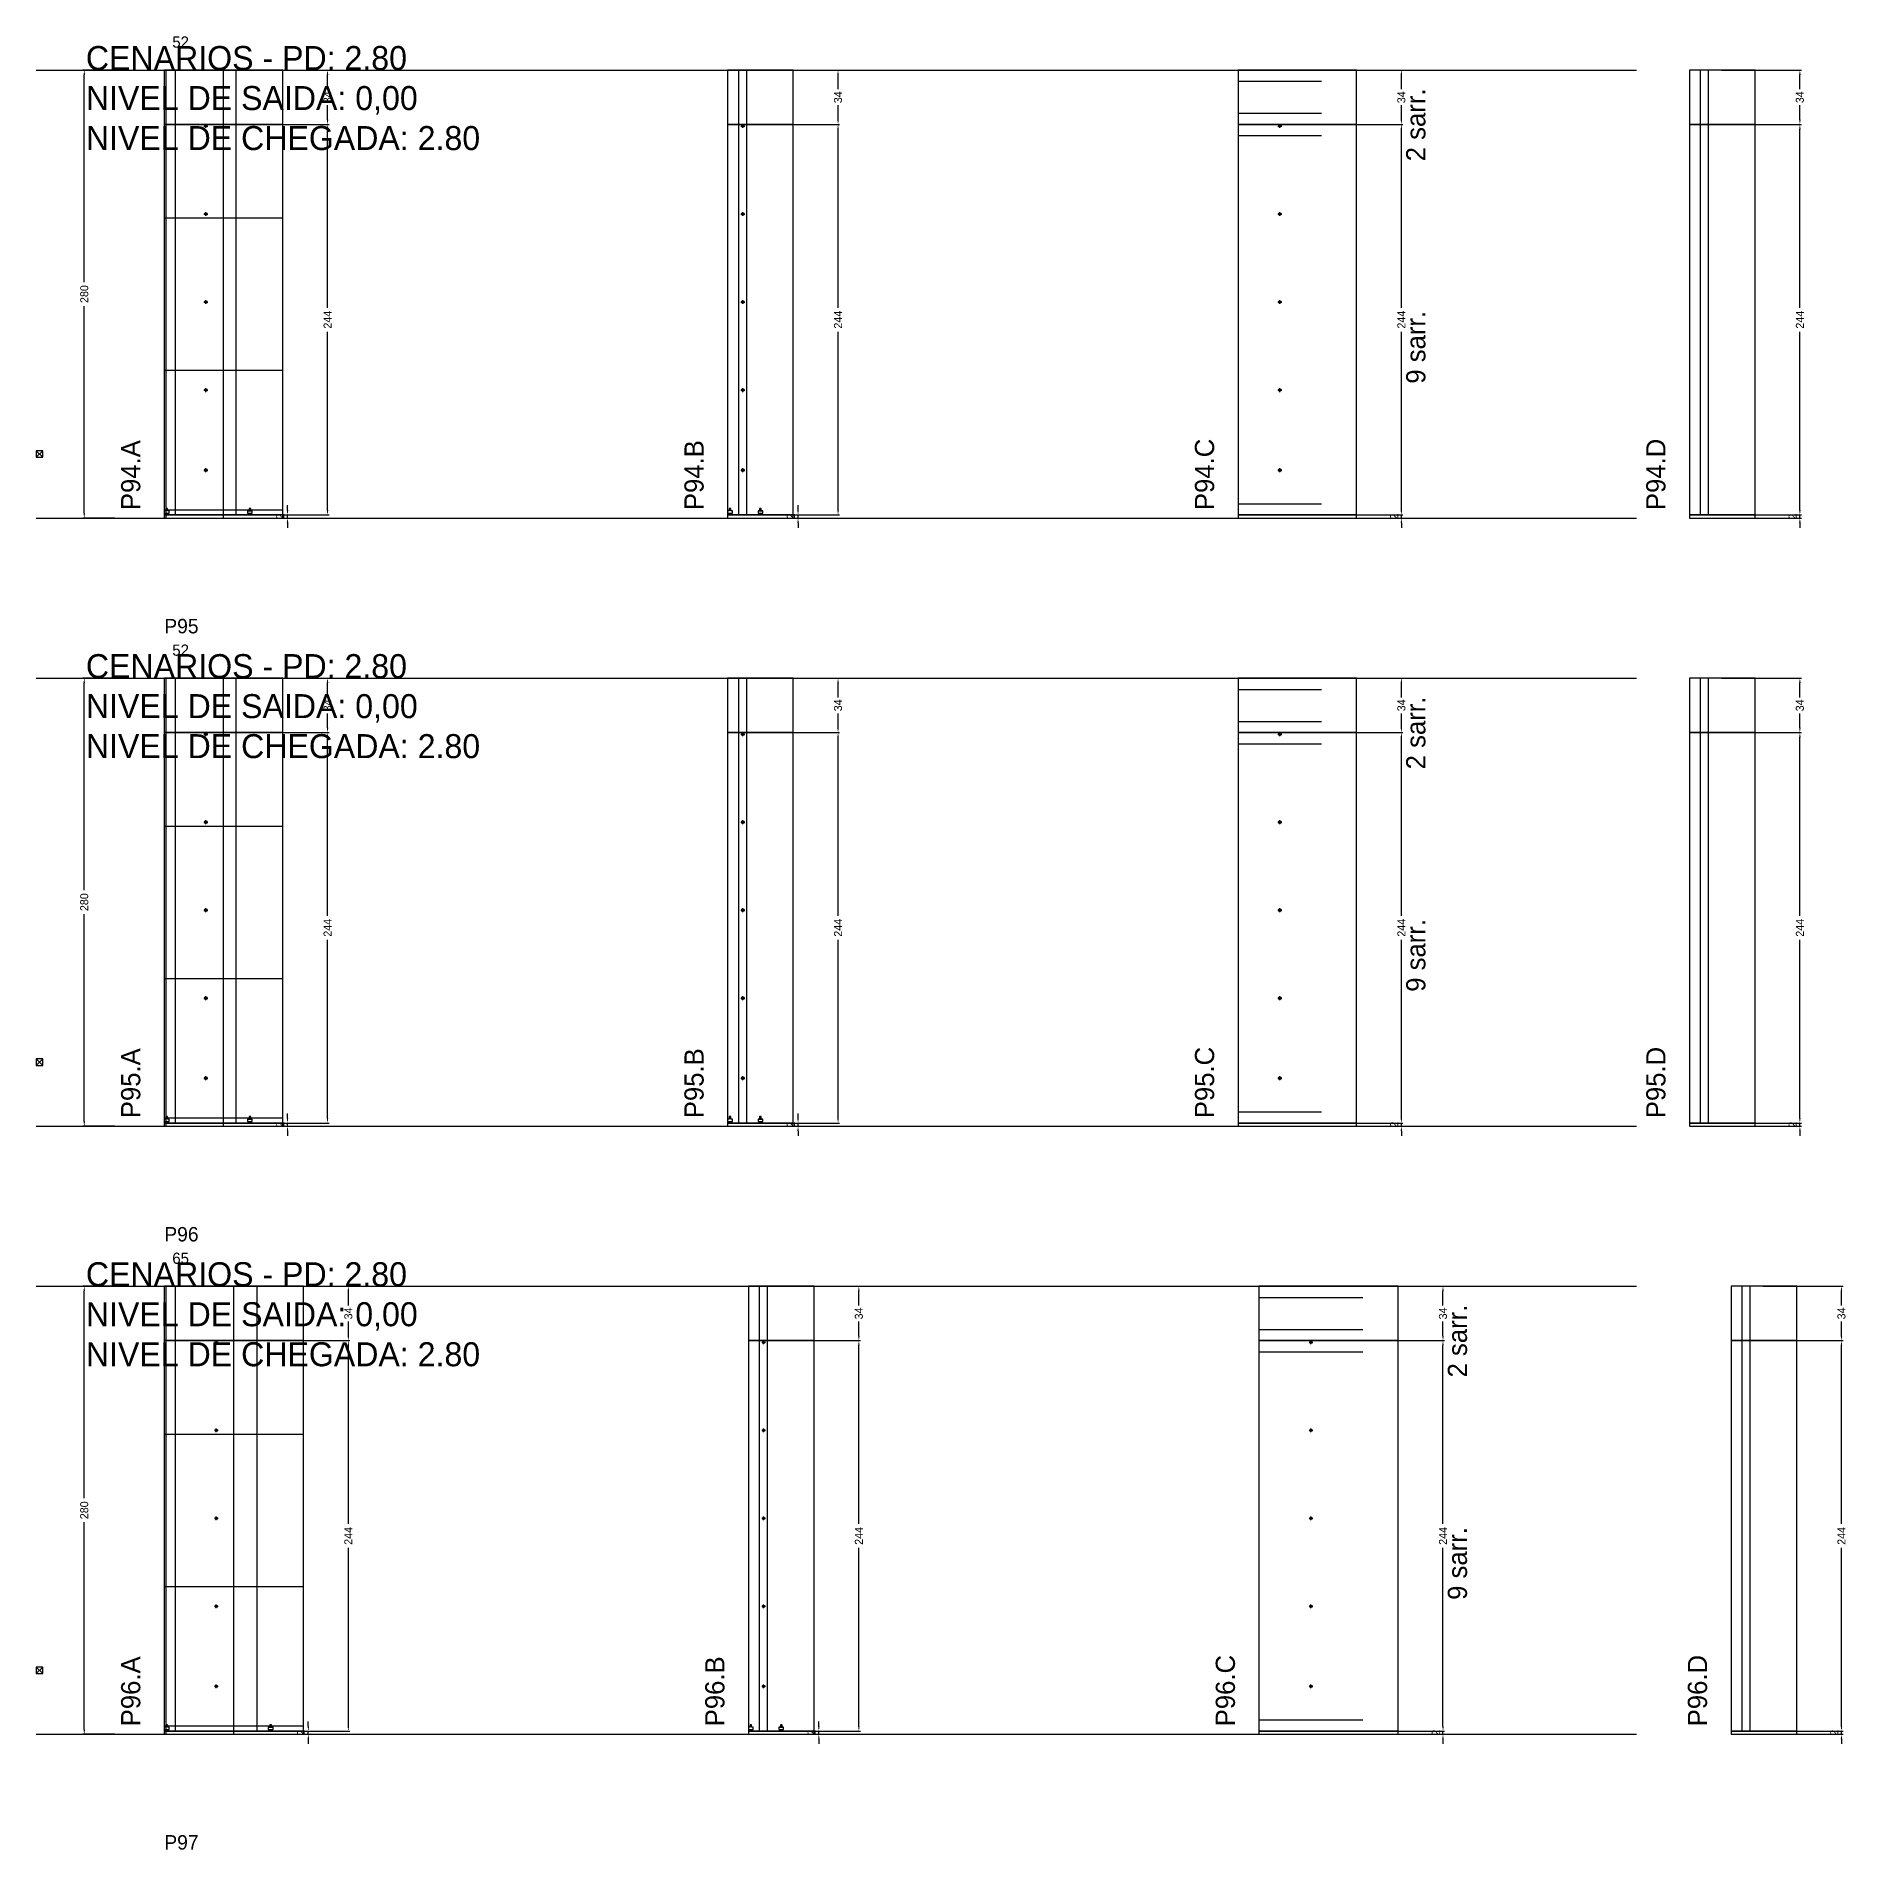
# Model space of a CAD drawing. Header units: centimetres. Extents: x -10500 to 4105, y -36866 to 295.
# Drawn here: x -7000 to -5869, y -35412 to -34279 of the extents above; entities that cross this region are included whole.
import ezdxf

# ---------------------------------------------------------------- set-up
doc = ezdxf.new("R2010")
doc.units = ezdxf.units.CM
doc.linetypes.add('DASHED', pattern=[2, -2])
for name, color, linetype in [('CHAPA', 140, 'Continuous'), ('COTA', 241, 'Continuous'), ('COTAS FURACAO', 16, 'Continuous'), ('Madeira', 30, 'Continuous'), ('NOMENCLATURA', 7, 'Continuous'), ('Nível', 160, 'Continuous'), ('Painéis', 200, 'Continuous'), ('Perfil Metálico', 150, 'Continuous'), ('SARR_2.2x7', 40, 'Continuous'), ('SARRAFO DE PRESSAO', 200, 'Continuous'), ('texto', 7, 'Continuous'), ('TEXTO_GERAL', 7, 'Continuous')]:
    doc.layers.add(name, color=color, linetype=linetype)
doc.dimstyles.new('PAINEL-NOVA', dxfattribs={"dimtxt": 5, "dimasz": 3, "dimexe": 1, "dimexo": 1, "dimgap": 1, "dimtad": 1, "dimcen": 2.5, "dimazin": 3, "dimtfac": 1, "dimtmove": 0, "dimatfit": 3})

# ---------------------------------------------------------------- blocks, each defined once
blk = doc.blocks.new('_CLOSEDFILLED')
at = {"color": 0, "linetype": 'BYBLOCK'}
blk.add_solid([(-1, 0.16), (0, 0), (-1, -0.16)], dxfattribs=at)
blk = doc.blocks.new('*D2341')
for p, q in [((-6951, -34300), (-6971, -34300)), ((-6970, -34432.5), (-6970, -34303)), ((-6970, -34577), (-6970, -34447.5)), ((-6951, -34580), (-6971, -34580))]:
    blk.add_line(p, q)
at = {"layer": 'Defpoints'}
for p in [(-6950, -34300), (-6970, -34580), (-6950, -34580)]:
    blk.add_point(p, dxfattribs=at)
at = {"layer": 'COTA', "xscale": 3, "yscale": 3}
for p, rotation in [((-6970, -34300), 90), ((-6970, -34580), 270)]:
    blk.add_blockref('_CLOSEDFILLED', p, dxfattribs=dict(at, rotation=rotation))
at = {"layer": 'COTA', "insert": (-6970, -34440), "char_height": 5, "attachment_point": 5, "rotation": 90}
blk.add_mtext('280', dxfattribs=at)
blk = doc.blocks.new('MULDURA')
at = {"layer": 'Paineis'}
for p, q in [((0, 0), (4, 4)), ((4, 0), (0, 4))]:
    blk.add_line(p, q, dxfattribs=at)
blk.add_lwpolyline([(0, 0), (4, 0), (4, 4), (0, 4)], close=True, dxfattribs=at)
blk = doc.blocks.new('*D2343')
for p, q in [((-6867, -34334), (-6817, -34334)), ((-6818, -34448.5), (-6818, -34337)), ((-6818, -34575), (-6818, -34463.5)), ((-6867, -34578), (-6817, -34578))]:
    blk.add_line(p, q)
at = {"layer": 'Defpoints'}
for p in [(-6868, -34334), (-6868, -34578), (-6818, -34578)]:
    blk.add_point(p, dxfattribs=at)
at = {"layer": 'COTA', "xscale": 3, "yscale": 3}
for p, rotation in [((-6818, -34334), 90), ((-6818, -34578), 270)]:
    blk.add_blockref('_CLOSEDFILLED', p, dxfattribs=dict(at, rotation=rotation))
at = {"layer": 'COTA', "insert": (-6818, -34456), "char_height": 5, "attachment_point": 5, "rotation": 90}
blk.add_mtext('244', dxfattribs=at)
blk = doc.blocks.new('*D2344')
for p, q in [((-6867, -34300), (-6817, -34300)), ((-6818, -34312), (-6818, -34303)), ((-6818, -34331), (-6818, -34322)), ((-6867, -34334), (-6817, -34334))]:
    blk.add_line(p, q)
at = {"layer": 'Defpoints'}
for p in [(-6868, -34300), (-6868, -34334), (-6818, -34334)]:
    blk.add_point(p, dxfattribs=at)
at = {"layer": 'COTA', "xscale": 3, "yscale": 3}
for p, rotation in [((-6818, -34300), 90), ((-6818, -34334), 270)]:
    blk.add_blockref('_CLOSEDFILLED', p, dxfattribs=dict(at, rotation=rotation))
at = {"layer": 'COTA', "insert": (-6818, -34317), "char_height": 5, "attachment_point": 5, "rotation": 90}
blk.add_mtext('34', dxfattribs=at)
blk = doc.blocks.new('SLIPTEE')
at = {"layer": 'Paineis'}
blk.add_lwpolyline([(0, 0), (3, 0), (3, 1.5), (2, 1.5), (2, 3), (1, 3), (1, 1.5), (0, 1.5)], close=True, dxfattribs=at)
blk = doc.blocks.new('SLIPTDD')
at = {"layer": 'Paineis'}
blk.add_line((0, 1.5), (3, 1.5), dxfattribs=at)
blk.add_lwpolyline([(0, 0), (3, 0), (3, 1.5), (2, 1.5), (2, 3), (1, 3), (1, 1.5), (0, 1.5)], close=True, dxfattribs=at)
blk = doc.blocks.new('furacao')
at = {"layer": 'COTAS FURACAO'}
for p, q in [((-1.2, 0), (1.2, 0)), ((0, -1.2), (0, 1.2))]:
    blk.add_line(p, q, dxfattribs=at)
blk.add_circle((0, 0), 0.8, dxfattribs=at)
blk = doc.blocks.new('*D2346')
for p, q in [((-6548, -34334), (-6498, -34334)), ((-6499, -34448.5), (-6499, -34337)), ((-6499, -34575), (-6499, -34463.5)), ((-6548, -34578), (-6498, -34578))]:
    blk.add_line(p, q)
at = {"layer": 'Defpoints'}
for p in [(-6549, -34334), (-6549, -34578), (-6499, -34578)]:
    blk.add_point(p, dxfattribs=at)
at = {"layer": 'COTA', "xscale": 3, "yscale": 3}
for p, rotation in [((-6499, -34334), 90), ((-6499, -34578), 270)]:
    blk.add_blockref('_CLOSEDFILLED', p, dxfattribs=dict(at, rotation=rotation))
at = {"layer": 'COTA', "insert": (-6499, -34456), "char_height": 5, "attachment_point": 5, "rotation": 90}
blk.add_mtext('244', dxfattribs=at)
blk = doc.blocks.new('*D2347')
for p, q in [((-6548, -34300), (-6498, -34300)), ((-6499, -34312), (-6499, -34303)), ((-6499, -34331), (-6499, -34322)), ((-6548, -34334), (-6498, -34334))]:
    blk.add_line(p, q)
at = {"layer": 'Defpoints'}
for p in [(-6549, -34300), (-6549, -34334), (-6499, -34334)]:
    blk.add_point(p, dxfattribs=at)
at = {"layer": 'COTA', "xscale": 3, "yscale": 3}
for p, rotation in [((-6499, -34300), 90), ((-6499, -34334), 270)]:
    blk.add_blockref('_CLOSEDFILLED', p, dxfattribs=dict(at, rotation=rotation))
at = {"layer": 'COTA', "insert": (-6499, -34317), "char_height": 5, "attachment_point": 5, "rotation": 90}
blk.add_mtext('34', dxfattribs=at)
blk = doc.blocks.new('*D2349')
for p, q in [((-6196, -34334), (-6146, -34334)), ((-6147, -34448.5), (-6147, -34337)), ((-6147, -34575), (-6147, -34463.5)), ((-6196, -34578), (-6146, -34578))]:
    blk.add_line(p, q)
at = {"layer": 'Defpoints'}
for p in [(-6197, -34334), (-6197, -34578), (-6147, -34578)]:
    blk.add_point(p, dxfattribs=at)
at = {"layer": 'COTA', "xscale": 3, "yscale": 3}
for p, rotation in [((-6147, -34334), 90), ((-6147, -34578), 270)]:
    blk.add_blockref('_CLOSEDFILLED', p, dxfattribs=dict(at, rotation=rotation))
at = {"layer": 'COTA', "insert": (-6147, -34456), "char_height": 5, "attachment_point": 5, "rotation": 90}
blk.add_mtext('244', dxfattribs=at)
blk = doc.blocks.new('*D2350')
for p, q in [((-6196, -34300), (-6146, -34300)), ((-6147, -34312), (-6147, -34303)), ((-6147, -34331), (-6147, -34322)), ((-6196, -34334), (-6146, -34334))]:
    blk.add_line(p, q)
at = {"layer": 'Defpoints'}
for p in [(-6197, -34300), (-6197, -34334), (-6147, -34334)]:
    blk.add_point(p, dxfattribs=at)
at = {"layer": 'COTA', "xscale": 3, "yscale": 3}
for p, rotation in [((-6147, -34300), 90), ((-6147, -34334), 270)]:
    blk.add_blockref('_CLOSEDFILLED', p, dxfattribs=dict(at, rotation=rotation))
at = {"layer": 'COTA', "insert": (-6147, -34317), "char_height": 5, "attachment_point": 5, "rotation": 90}
blk.add_mtext('34', dxfattribs=at)
blk = doc.blocks.new('*D2352')
for p, q in [((-5947, -34334), (-5897, -34334)), ((-5898, -34448.5), (-5898, -34337)), ((-5898, -34575), (-5898, -34463.5)), ((-5947, -34578), (-5897, -34578))]:
    blk.add_line(p, q)
at = {"layer": 'Defpoints'}
for p in [(-5948, -34334), (-5948, -34578), (-5898, -34578)]:
    blk.add_point(p, dxfattribs=at)
at = {"layer": 'COTA', "xscale": 3, "yscale": 3}
for p, rotation in [((-5898, -34334), 90), ((-5898, -34578), 270)]:
    blk.add_blockref('_CLOSEDFILLED', p, dxfattribs=dict(at, rotation=rotation))
at = {"layer": 'COTA', "insert": (-5898, -34456), "char_height": 5, "attachment_point": 5, "rotation": 90}
blk.add_mtext('244', dxfattribs=at)
blk = doc.blocks.new('*D2353')
for p, q in [((-5947, -34300), (-5897, -34300)), ((-5898, -34312), (-5898, -34303)), ((-5898, -34331), (-5898, -34322)), ((-5947, -34334), (-5897, -34334))]:
    blk.add_line(p, q)
at = {"layer": 'Defpoints'}
for p in [(-5948, -34300), (-5948, -34334), (-5898, -34334)]:
    blk.add_point(p, dxfattribs=at)
at = {"layer": 'COTA', "xscale": 3, "yscale": 3}
for p, rotation in [((-5898, -34300), 90), ((-5898, -34334), 270)]:
    blk.add_blockref('_CLOSEDFILLED', p, dxfattribs=dict(at, rotation=rotation))
at = {"layer": 'COTA', "insert": (-5898, -34317), "char_height": 5, "attachment_point": 5, "rotation": 90}
blk.add_mtext('34', dxfattribs=at)
blk = doc.blocks.new('*D2367')
for p, q in [((-6951, -34680), (-6971, -34680)), ((-6970, -34812.5), (-6970, -34683)), ((-6970, -34957), (-6970, -34827.5)), ((-6951, -34960), (-6971, -34960))]:
    blk.add_line(p, q)
at = {"layer": 'Defpoints'}
for p in [(-6950, -34680), (-6970, -34960), (-6950, -34960)]:
    blk.add_point(p, dxfattribs=at)
at = {"layer": 'COTA', "xscale": 3, "yscale": 3}
for p, rotation in [((-6970, -34680), 90), ((-6970, -34960), 270)]:
    blk.add_blockref('_CLOSEDFILLED', p, dxfattribs=dict(at, rotation=rotation))
at = {"layer": 'COTA', "insert": (-6970, -34820), "char_height": 5, "attachment_point": 5, "rotation": 90}
blk.add_mtext('280', dxfattribs=at)
blk = doc.blocks.new('*D2369')
for p, q in [((-6867, -34714), (-6817, -34714)), ((-6818, -34828.5), (-6818, -34717)), ((-6818, -34955), (-6818, -34843.5)), ((-6867, -34958), (-6817, -34958))]:
    blk.add_line(p, q)
at = {"layer": 'Defpoints'}
for p in [(-6868, -34714), (-6868, -34958), (-6818, -34958)]:
    blk.add_point(p, dxfattribs=at)
at = {"layer": 'COTA', "xscale": 3, "yscale": 3}
for p, rotation in [((-6818, -34714), 90), ((-6818, -34958), 270)]:
    blk.add_blockref('_CLOSEDFILLED', p, dxfattribs=dict(at, rotation=rotation))
at = {"layer": 'COTA', "insert": (-6818, -34836), "char_height": 5, "attachment_point": 5, "rotation": 90}
blk.add_mtext('244', dxfattribs=at)
blk = doc.blocks.new('*D2370')
for p, q in [((-6867, -34680), (-6817, -34680)), ((-6818, -34692), (-6818, -34683)), ((-6818, -34711), (-6818, -34702)), ((-6867, -34714), (-6817, -34714))]:
    blk.add_line(p, q)
at = {"layer": 'Defpoints'}
for p in [(-6868, -34680), (-6868, -34714), (-6818, -34714)]:
    blk.add_point(p, dxfattribs=at)
at = {"layer": 'COTA', "xscale": 3, "yscale": 3}
for p, rotation in [((-6818, -34680), 90), ((-6818, -34714), 270)]:
    blk.add_blockref('_CLOSEDFILLED', p, dxfattribs=dict(at, rotation=rotation))
at = {"layer": 'COTA', "insert": (-6818, -34697), "char_height": 5, "attachment_point": 5, "rotation": 90}
blk.add_mtext('34', dxfattribs=at)
blk = doc.blocks.new('*D2372')
for p, q in [((-6548, -34714), (-6498, -34714)), ((-6499, -34828.5), (-6499, -34717)), ((-6499, -34955), (-6499, -34843.5)), ((-6548, -34958), (-6498, -34958))]:
    blk.add_line(p, q)
at = {"layer": 'Defpoints'}
for p in [(-6549, -34714), (-6549, -34958), (-6499, -34958)]:
    blk.add_point(p, dxfattribs=at)
at = {"layer": 'COTA', "xscale": 3, "yscale": 3}
for p, rotation in [((-6499, -34714), 90), ((-6499, -34958), 270)]:
    blk.add_blockref('_CLOSEDFILLED', p, dxfattribs=dict(at, rotation=rotation))
at = {"layer": 'COTA', "insert": (-6499, -34836), "char_height": 5, "attachment_point": 5, "rotation": 90}
blk.add_mtext('244', dxfattribs=at)
blk = doc.blocks.new('*D2373')
for p, q in [((-6548, -34680), (-6498, -34680)), ((-6499, -34692), (-6499, -34683)), ((-6499, -34711), (-6499, -34702)), ((-6548, -34714), (-6498, -34714))]:
    blk.add_line(p, q)
at = {"layer": 'Defpoints'}
for p in [(-6549, -34680), (-6549, -34714), (-6499, -34714)]:
    blk.add_point(p, dxfattribs=at)
at = {"layer": 'COTA', "xscale": 3, "yscale": 3}
for p, rotation in [((-6499, -34680), 90), ((-6499, -34714), 270)]:
    blk.add_blockref('_CLOSEDFILLED', p, dxfattribs=dict(at, rotation=rotation))
at = {"layer": 'COTA', "insert": (-6499, -34697), "char_height": 5, "attachment_point": 5, "rotation": 90}
blk.add_mtext('34', dxfattribs=at)
blk = doc.blocks.new('*D2375')
for p, q in [((-6196, -34714), (-6146, -34714)), ((-6147, -34828.5), (-6147, -34717)), ((-6147, -34955), (-6147, -34843.5)), ((-6196, -34958), (-6146, -34958))]:
    blk.add_line(p, q)
at = {"layer": 'Defpoints'}
for p in [(-6197, -34714), (-6197, -34958), (-6147, -34958)]:
    blk.add_point(p, dxfattribs=at)
at = {"layer": 'COTA', "xscale": 3, "yscale": 3}
for p, rotation in [((-6147, -34714), 90), ((-6147, -34958), 270)]:
    blk.add_blockref('_CLOSEDFILLED', p, dxfattribs=dict(at, rotation=rotation))
at = {"layer": 'COTA', "insert": (-6147, -34836), "char_height": 5, "attachment_point": 5, "rotation": 90}
blk.add_mtext('244', dxfattribs=at)
blk = doc.blocks.new('*D2376')
for p, q in [((-6196, -34680), (-6146, -34680)), ((-6147, -34692), (-6147, -34683)), ((-6147, -34711), (-6147, -34702)), ((-6196, -34714), (-6146, -34714))]:
    blk.add_line(p, q)
at = {"layer": 'Defpoints'}
for p in [(-6197, -34680), (-6197, -34714), (-6147, -34714)]:
    blk.add_point(p, dxfattribs=at)
at = {"layer": 'COTA', "xscale": 3, "yscale": 3}
for p, rotation in [((-6147, -34680), 90), ((-6147, -34714), 270)]:
    blk.add_blockref('_CLOSEDFILLED', p, dxfattribs=dict(at, rotation=rotation))
at = {"layer": 'COTA', "insert": (-6147, -34697), "char_height": 5, "attachment_point": 5, "rotation": 90}
blk.add_mtext('34', dxfattribs=at)
blk = doc.blocks.new('*D2378')
for p, q in [((-5947, -34714), (-5897, -34714)), ((-5898, -34828.5), (-5898, -34717)), ((-5898, -34955), (-5898, -34843.5)), ((-5947, -34958), (-5897, -34958))]:
    blk.add_line(p, q)
at = {"layer": 'Defpoints'}
for p in [(-5948, -34714), (-5948, -34958), (-5898, -34958)]:
    blk.add_point(p, dxfattribs=at)
at = {"layer": 'COTA', "xscale": 3, "yscale": 3}
for p, rotation in [((-5898, -34714), 90), ((-5898, -34958), 270)]:
    blk.add_blockref('_CLOSEDFILLED', p, dxfattribs=dict(at, rotation=rotation))
at = {"layer": 'COTA', "insert": (-5898, -34836), "char_height": 5, "attachment_point": 5, "rotation": 90}
blk.add_mtext('244', dxfattribs=at)
blk = doc.blocks.new('*D2379')
for p, q in [((-5947, -34680), (-5897, -34680)), ((-5898, -34692), (-5898, -34683)), ((-5898, -34711), (-5898, -34702)), ((-5947, -34714), (-5897, -34714))]:
    blk.add_line(p, q)
at = {"layer": 'Defpoints'}
for p in [(-5948, -34680), (-5948, -34714), (-5898, -34714)]:
    blk.add_point(p, dxfattribs=at)
at = {"layer": 'COTA', "xscale": 3, "yscale": 3}
for p, rotation in [((-5898, -34680), 90), ((-5898, -34714), 270)]:
    blk.add_blockref('_CLOSEDFILLED', p, dxfattribs=dict(at, rotation=rotation))
at = {"layer": 'COTA', "insert": (-5898, -34697), "char_height": 5, "attachment_point": 5, "rotation": 90}
blk.add_mtext('34', dxfattribs=at)
blk = doc.blocks.new('*D2393')
for p, q in [((-6951, -35060), (-6971, -35060)), ((-6970, -35192.5), (-6970, -35063)), ((-6970, -35337), (-6970, -35207.5)), ((-6951, -35340), (-6971, -35340))]:
    blk.add_line(p, q)
at = {"layer": 'Defpoints'}
for p in [(-6950, -35060), (-6970, -35340), (-6950, -35340)]:
    blk.add_point(p, dxfattribs=at)
at = {"layer": 'COTA', "xscale": 3, "yscale": 3}
for p, rotation in [((-6970, -35060), 90), ((-6970, -35340), 270)]:
    blk.add_blockref('_CLOSEDFILLED', p, dxfattribs=dict(at, rotation=rotation))
at = {"layer": 'COTA', "insert": (-6970, -35200), "char_height": 5, "attachment_point": 5, "rotation": 90}
blk.add_mtext('280', dxfattribs=at)
blk = doc.blocks.new('*D2395')
for p, q in [((-6854, -35094), (-6804, -35094)), ((-6805, -35208.5), (-6805, -35097)), ((-6805, -35335), (-6805, -35223.5)), ((-6854, -35338), (-6804, -35338))]:
    blk.add_line(p, q)
at = {"layer": 'Defpoints'}
for p in [(-6855, -35094), (-6855, -35338), (-6805, -35338)]:
    blk.add_point(p, dxfattribs=at)
at = {"layer": 'COTA', "xscale": 3, "yscale": 3}
for p, rotation in [((-6805, -35094), 90), ((-6805, -35338), 270)]:
    blk.add_blockref('_CLOSEDFILLED', p, dxfattribs=dict(at, rotation=rotation))
at = {"layer": 'COTA', "insert": (-6805, -35216), "char_height": 5, "attachment_point": 5, "rotation": 90}
blk.add_mtext('244', dxfattribs=at)
blk = doc.blocks.new('*D2396')
for p, q in [((-6854, -35060), (-6804, -35060)), ((-6805, -35072), (-6805, -35063)), ((-6805, -35091), (-6805, -35082)), ((-6854, -35094), (-6804, -35094))]:
    blk.add_line(p, q)
at = {"layer": 'Defpoints'}
for p in [(-6855, -35060), (-6855, -35094), (-6805, -35094)]:
    blk.add_point(p, dxfattribs=at)
at = {"layer": 'COTA', "xscale": 3, "yscale": 3}
for p, rotation in [((-6805, -35060), 90), ((-6805, -35094), 270)]:
    blk.add_blockref('_CLOSEDFILLED', p, dxfattribs=dict(at, rotation=rotation))
at = {"layer": 'COTA', "insert": (-6805, -35077), "char_height": 5, "attachment_point": 5, "rotation": 90}
blk.add_mtext('34', dxfattribs=at)
blk = doc.blocks.new('*D2398')
for p, q in [((-6535, -35094), (-6485, -35094)), ((-6486, -35208.5), (-6486, -35097)), ((-6486, -35335), (-6486, -35223.5)), ((-6535, -35338), (-6485, -35338))]:
    blk.add_line(p, q)
at = {"layer": 'Defpoints'}
for p in [(-6536, -35094), (-6536, -35338), (-6486, -35338)]:
    blk.add_point(p, dxfattribs=at)
at = {"layer": 'COTA', "xscale": 3, "yscale": 3}
for p, rotation in [((-6486, -35094), 90), ((-6486, -35338), 270)]:
    blk.add_blockref('_CLOSEDFILLED', p, dxfattribs=dict(at, rotation=rotation))
at = {"layer": 'COTA', "insert": (-6486, -35216), "char_height": 5, "attachment_point": 5, "rotation": 90}
blk.add_mtext('244', dxfattribs=at)
blk = doc.blocks.new('*D2399')
for p, q in [((-6535, -35060), (-6485, -35060)), ((-6486, -35072), (-6486, -35063)), ((-6486, -35091), (-6486, -35082)), ((-6535, -35094), (-6485, -35094))]:
    blk.add_line(p, q)
at = {"layer": 'Defpoints'}
for p in [(-6536, -35060), (-6536, -35094), (-6486, -35094)]:
    blk.add_point(p, dxfattribs=at)
at = {"layer": 'COTA', "xscale": 3, "yscale": 3}
for p, rotation in [((-6486, -35060), 90), ((-6486, -35094), 270)]:
    blk.add_blockref('_CLOSEDFILLED', p, dxfattribs=dict(at, rotation=rotation))
at = {"layer": 'COTA', "insert": (-6486, -35077), "char_height": 5, "attachment_point": 5, "rotation": 90}
blk.add_mtext('34', dxfattribs=at)
blk = doc.blocks.new('*D2401')
for p, q in [((-6170, -35094), (-6120, -35094)), ((-6121, -35208.5), (-6121, -35097)), ((-6121, -35335), (-6121, -35223.5)), ((-6170, -35338), (-6120, -35338))]:
    blk.add_line(p, q)
at = {"layer": 'Defpoints'}
for p in [(-6171, -35094), (-6171, -35338), (-6121, -35338)]:
    blk.add_point(p, dxfattribs=at)
at = {"layer": 'COTA', "xscale": 3, "yscale": 3}
for p, rotation in [((-6121, -35094), 90), ((-6121, -35338), 270)]:
    blk.add_blockref('_CLOSEDFILLED', p, dxfattribs=dict(at, rotation=rotation))
at = {"layer": 'COTA', "insert": (-6121, -35216), "char_height": 5, "attachment_point": 5, "rotation": 90}
blk.add_mtext('244', dxfattribs=at)
blk = doc.blocks.new('*D2402')
for p, q in [((-6170, -35060), (-6120, -35060)), ((-6121, -35072), (-6121, -35063)), ((-6121, -35091), (-6121, -35082)), ((-6170, -35094), (-6120, -35094))]:
    blk.add_line(p, q)
at = {"layer": 'Defpoints'}
for p in [(-6171, -35060), (-6171, -35094), (-6121, -35094)]:
    blk.add_point(p, dxfattribs=at)
at = {"layer": 'COTA', "xscale": 3, "yscale": 3}
for p, rotation in [((-6121, -35060), 90), ((-6121, -35094), 270)]:
    blk.add_blockref('_CLOSEDFILLED', p, dxfattribs=dict(at, rotation=rotation))
at = {"layer": 'COTA', "insert": (-6121, -35077), "char_height": 5, "attachment_point": 5, "rotation": 90}
blk.add_mtext('34', dxfattribs=at)
blk = doc.blocks.new('*D2404')
for p, q in [((-5921, -35094), (-5871, -35094)), ((-5872, -35208.5), (-5872, -35097)), ((-5872, -35335), (-5872, -35223.5)), ((-5921, -35338), (-5871, -35338))]:
    blk.add_line(p, q)
at = {"layer": 'Defpoints'}
for p in [(-5922, -35094), (-5922, -35338), (-5872, -35338)]:
    blk.add_point(p, dxfattribs=at)
at = {"layer": 'COTA', "xscale": 3, "yscale": 3}
for p, rotation in [((-5872, -35094), 90), ((-5872, -35338), 270)]:
    blk.add_blockref('_CLOSEDFILLED', p, dxfattribs=dict(at, rotation=rotation))
at = {"layer": 'COTA', "insert": (-5872, -35216), "char_height": 5, "attachment_point": 5, "rotation": 90}
blk.add_mtext('244', dxfattribs=at)
blk = doc.blocks.new('*D2405')
for p, q in [((-5921, -35060), (-5871, -35060)), ((-5872, -35072), (-5872, -35063)), ((-5872, -35091), (-5872, -35082)), ((-5921, -35094), (-5871, -35094))]:
    blk.add_line(p, q)
at = {"layer": 'Defpoints'}
for p in [(-5922, -35060), (-5922, -35094), (-5872, -35094)]:
    blk.add_point(p, dxfattribs=at)
at = {"layer": 'COTA', "xscale": 3, "yscale": 3}
for p, rotation in [((-5872, -35060), 90), ((-5872, -35094), 270)]:
    blk.add_blockref('_CLOSEDFILLED', p, dxfattribs=dict(at, rotation=rotation))
at = {"layer": 'COTA', "insert": (-5872, -35077), "char_height": 5, "attachment_point": 5, "rotation": 90}
blk.add_mtext('34', dxfattribs=at)

msp = doc.modelspace()

# ---------------------------------------------------------------- linework, layer by layer
at = {"layer": 'CHAPA'}
for points in [[(-6920, -34580), (-6918.8, -34580), (-6918.8, -34300), (-6920, -34300)], [(-6920, -34960), (-6918.8, -34960), (-6918.8, -34680), (-6920, -34680)], [(-6920, -35340), (-6918.8, -35340), (-6918.8, -35060), (-6920, -35060)]]:
    msp.add_lwpolyline(points, close=True, dxfattribs=at)
at = {"layer": 'Madeira'}
for points in [[(-6920, -34392.4), (-6846, -34392.4)], [(-6920, -34487.6), (-6846, -34487.6)], [(-6920, -34772.4), (-6846, -34772.4)], [(-6920, -34867.6), (-6846, -34867.6)], [(-6920, -35152.4), (-6833, -35152.4)], [(-6920, -35247.6), (-6833, -35247.6)]]:
    msp.add_lwpolyline(points, dxfattribs=at)
at = {"layer": 'Nível', "linetype": 'DASHED'}
for points in [[(-7000, -34300), (-6000, -34300)], [(-7000, -34580), (-6000, -34580)], [(-7000, -34680), (-6000, -34680)], [(-7000, -34960), (-6000, -34960)], [(-7000, -35060), (-6000, -35060)], [(-7000, -35340), (-6000, -35340)]]:
    msp.add_lwpolyline(points, dxfattribs=at)
at = {"layer": 'Painéis'}
for points in [[(-6920, -34334), (-6846, -34334), (-6846, -34300), (-6920, -34300)], [(-6920, -34580), (-6846, -34580), (-6846, -34300), (-6920, -34300)], [(-6568, -34334), (-6527, -34334), (-6527, -34300), (-6568, -34300)], [(-6249, -34334), (-6175, -34334), (-6175, -34300), (-6249, -34300)], [(-5967, -34334), (-5926, -34334), (-5926, -34300), (-5967, -34300)], [(-6920, -34578), (-6846, -34578), (-6846, -34334), (-6920, -34334)], [(-6568, -34578), (-6527, -34578), (-6527, -34334), (-6568, -34334)], [(-6249, -34578), (-6175, -34578), (-6175, -34334), (-6249, -34334)], [(-5967, -34578), (-5926, -34578), (-5926, -34334), (-5967, -34334)], [(-6920, -34580), (-6846, -34580), (-6846, -34578), (-6920, -34578)], [(-6568, -34580), (-6527, -34580), (-6527, -34578), (-6568, -34578)], [(-6249, -34580), (-6175, -34580), (-6175, -34578), (-6249, -34578)], [(-5967, -34580), (-5926, -34580), (-5926, -34578), (-5967, -34578)], [(-6920, -34714), (-6846, -34714), (-6846, -34680), (-6920, -34680)], [(-6920, -34960), (-6846, -34960), (-6846, -34680), (-6920, -34680)], [(-6568, -34714), (-6527, -34714), (-6527, -34680), (-6568, -34680)], [(-6249, -34714), (-6175, -34714), (-6175, -34680), (-6249, -34680)], [(-5967, -34714), (-5926, -34714), (-5926, -34680), (-5967, -34680)], [(-6920, -34958), (-6846, -34958), (-6846, -34714), (-6920, -34714)], [(-6568, -34958), (-6527, -34958), (-6527, -34714), (-6568, -34714)], [(-6249, -34958), (-6175, -34958), (-6175, -34714), (-6249, -34714)], [(-5967, -34958), (-5926, -34958), (-5926, -34714), (-5967, -34714)], [(-6920, -34960), (-6846, -34960), (-6846, -34958), (-6920, -34958)], [(-6568, -34960), (-6527, -34960), (-6527, -34958), (-6568, -34958)], [(-6249, -34960), (-6175, -34960), (-6175, -34958), (-6249, -34958)], [(-5967, -34960), (-5926, -34960), (-5926, -34958), (-5967, -34958)], [(-6920, -35094), (-6833, -35094), (-6833, -35060), (-6920, -35060)], [(-6920, -35340), (-6833, -35340), (-6833, -35060), (-6920, -35060)], [(-6555, -35094), (-6514, -35094), (-6514, -35060), (-6555, -35060)], [(-6236, -35094), (-6149, -35094), (-6149, -35060), (-6236, -35060)], [(-5941, -35094), (-5900, -35094), (-5900, -35060), (-5941, -35060)], [(-6920, -35338), (-6833, -35338), (-6833, -35094), (-6920, -35094)], [(-6555, -35338), (-6514, -35338), (-6514, -35094), (-6555, -35094)], [(-6236, -35338), (-6149, -35338), (-6149, -35094), (-6236, -35094)], [(-5941, -35338), (-5900, -35338), (-5900, -35094), (-5941, -35094)], [(-6920, -35340), (-6833, -35340), (-6833, -35338), (-6920, -35338)], [(-6555, -35340), (-6514, -35340), (-6514, -35338), (-6555, -35338)], [(-6236, -35340), (-6149, -35340), (-6149, -35338), (-6236, -35338)], [(-5941, -35340), (-5900, -35340), (-5900, -35338), (-5941, -35338)]]:
    msp.add_lwpolyline(points, close=True, dxfattribs=at)
at = {"layer": 'Perfil Metálico'}
for p, q in [((-6883, -34580), (-6883, -34300)), ((-6883, -34960), (-6883, -34680)), ((-6876.5, -35340), (-6876.5, -35060))]:
    msp.add_line(p, q, dxfattribs=at)
at = {"layer": 'SARR_2.2x7'}
for points in [[(-6913, -34334), (-6913, -34300)], [(-6875, -34334), (-6875, -34300)], [(-6561, -34334), (-6561, -34300)], [(-6556, -34334), (-6556, -34300)], [(-5960, -34334), (-5960, -34300)], [(-5955, -34334), (-5955, -34300)], [(-6249, -34307), (-6197, -34307)], [(-6249, -34327), (-6197, -34327)], [(-6249, -34341), (-6197, -34341)], [(-6249, -34571), (-6197, -34571)], [(-6913, -34714), (-6913, -34680)], [(-6875, -34714), (-6875, -34680)], [(-6561, -34714), (-6561, -34680)], [(-6556, -34714), (-6556, -34680)], [(-6249, -34687), (-6197, -34687)], [(-5960, -34714), (-5960, -34680)], [(-5955, -34714), (-5955, -34680)], [(-6249, -34707), (-6197, -34707)], [(-6249, -34721), (-6197, -34721)], [(-6249, -34951), (-6197, -34951)], [(-6913, -35094), (-6913, -35060)], [(-6862, -35094), (-6862, -35060)], [(-6548, -35094), (-6548, -35060)], [(-6543, -35094), (-6543, -35060)], [(-5934, -35094), (-5934, -35060)], [(-5929, -35094), (-5929, -35060)], [(-6236, -35067), (-6171, -35067)], [(-6236, -35087), (-6171, -35087)], [(-6236, -35101), (-6171, -35101)], [(-6236, -35331), (-6171, -35331)]]:
    msp.add_lwpolyline(points, dxfattribs=at)
at = {"layer": 'SARR_2.2x7', "linetype": 'DASHED'}
for points in [[(-6913, -34578), (-6913, -34334)], [(-6875, -34578), (-6875, -34334)], [(-6561, -34578), (-6561, -34334)], [(-6556, -34578), (-6556, -34334)], [(-5960, -34578), (-5960, -34334)], [(-5955, -34578), (-5955, -34334)], [(-6913, -34958), (-6913, -34714)], [(-6875, -34958), (-6875, -34714)], [(-6561, -34958), (-6561, -34714)], [(-6556, -34958), (-6556, -34714)], [(-5960, -34958), (-5960, -34714)], [(-5955, -34958), (-5955, -34714)], [(-6913, -35338), (-6913, -35094)], [(-6862, -35338), (-6862, -35094)], [(-6548, -35338), (-6548, -35094)], [(-6543, -35338), (-6543, -35094)], [(-5934, -35338), (-5934, -35094)], [(-5929, -35338), (-5929, -35094)]]:
    msp.add_lwpolyline(points, dxfattribs=at)
at = {"layer": 'SARRAFO DE PRESSAO'}
for points in [[(-6920, -34580), (-6846, -34580), (-6846, -34575), (-6920, -34575)], [(-6920, -34960), (-6846, -34960), (-6846, -34955), (-6920, -34955)], [(-6920, -35340), (-6833, -35340), (-6833, -35335), (-6920, -35335)]]:
    msp.add_lwpolyline(points, close=True, dxfattribs=at)

# ---------------------------------------------------------------- block references
at = {"layer": 'COTA'}
for name, p in [('furacao', (-6894, -34335)), ('furacao', (-6558.5, -34335)), ('furacao', (-6223, -34335)), ('furacao', (-6894, -34390)), ('furacao', (-6558.5, -34390)), ('furacao', (-6223, -34390)), ('furacao', (-6894, -34445)), ('furacao', (-6558.5, -34445)), ('furacao', (-6223, -34445)), ('furacao', (-6894, -34500)), ('furacao', (-6558.5, -34500)), ('furacao', (-6223, -34500)), ('MULDURA', (-7000, -34542)), ('furacao', (-6894, -34550)), ('furacao', (-6558.5, -34550)), ('furacao', (-6223, -34550)), ('SLIPTEE', (-6920, -34577)), ('SLIPTDD', (-6868, -34577)), ('SLIPTEE', (-6568, -34577)), ('SLIPTDD', (-6549, -34577)), ('furacao', (-6894, -34715)), ('furacao', (-6558.5, -34715)), ('furacao', (-6223, -34715)), ('furacao', (-6894, -34770)), ('furacao', (-6558.5, -34770)), ('furacao', (-6223, -34770)), ('furacao', (-6894, -34825)), ('furacao', (-6558.5, -34825)), ('furacao', (-6223, -34825)), ('furacao', (-6894, -34880)), ('furacao', (-6558.5, -34880)), ('furacao', (-6223, -34880)), ('MULDURA', (-7000, -34922)), ('furacao', (-6894, -34930)), ('furacao', (-6558.5, -34930)), ('furacao', (-6223, -34930)), ('SLIPTEE', (-6920, -34957)), ('SLIPTDD', (-6868, -34957)), ('SLIPTEE', (-6568, -34957)), ('SLIPTDD', (-6549, -34957)), ('furacao', (-6887.5, -35095)), ('furacao', (-6545.5, -35095)), ('furacao', (-6203.5, -35095)), ('furacao', (-6887.5, -35150)), ('furacao', (-6545.5, -35150)), ('furacao', (-6203.5, -35150)), ('furacao', (-6887.5, -35205)), ('furacao', (-6545.5, -35205)), ('furacao', (-6203.5, -35205)), ('furacao', (-6887.5, -35260)), ('furacao', (-6545.5, -35260)), ('furacao', (-6203.5, -35260)), ('MULDURA', (-7000, -35302)), ('furacao', (-6887.5, -35310)), ('furacao', (-6545.5, -35310)), ('furacao', (-6203.5, -35310)), ('SLIPTEE', (-6920, -35337)), ('SLIPTDD', (-6855, -35337)), ('SLIPTEE', (-6555, -35337)), ('SLIPTDD', (-6536, -35337))]:
    msp.add_blockref(name, p, dxfattribs=at)

# ---------------------------------------------------------------- texts
at = {"layer": 'NOMENCLATURA'}
for s, p in [('CENARIOS - PD: 2.80', (-6969, -34300)), ('NIVEL DE SAIDA: 0,00', (-6969, -34325)), ('NIVEL DE CHEGADA: 2.80', (-6969, -34350)), ('CENARIOS - PD: 2.80', (-6969, -34680)), ('NIVEL DE SAIDA: 0,00', (-6969, -34705)), ('NIVEL DE CHEGADA: 2.80', (-6969, -34730)), ('CENARIOS - PD: 2.80', (-6969, -35060)), ('NIVEL DE SAIDA: 0,00', (-6969, -35085)), ('NIVEL DE CHEGADA: 2.80', (-6969, -35110))]:
    msp.add_text(s, height=15, dxfattribs=at).set_placement(p)
for s, p in [('2 sarr.', (-6132, -34357)), ('9 sarr.', (-6132, -34496)), ('P94.A', (-6935, -34575)), ('P94.B', (-6583, -34575)), ('P94.C', (-6264, -34575)), ('P94.D', (-5982, -34575)), ('2 sarr.', (-6132, -34737)), ('9 sarr.', (-6132, -34876)), ('P95.A', (-6935, -34955)), ('P95.B', (-6583, -34955)), ('P95.C', (-6264, -34955)), ('P95.D', (-5982, -34955)), ('2 sarr.', (-6106, -35117)), ('9 sarr.', (-6106, -35256)), ('P96.A', (-6935, -35335)), ('P96.B', (-6570, -35335)), ('P96.C', (-6251, -35335)), ('P96.D', (-5956, -35335))]:
    msp.add_text(s, height=12, rotation=90, dxfattribs=at).set_placement(p)
at = {"layer": 'texto'}
for s, p in [('52', (-6915, -34286)), ('52', (-6915, -34666)), ('65', (-6915, -35046))]:
    msp.add_text(s, height=7, dxfattribs=at).set_placement(p)
at = {"layer": 'TEXTO_GERAL'}
for s, p in [('P95', (-6920, -34652)), ('P96', (-6920, -35032)), ('P97', (-6920, -35412))]:
    msp.add_text(s, height=9, dxfattribs=at).set_placement(p)

# ---------------------------------------------------------------- dimensions: what is measured, and where the dimension line sits
at = {"layer": 'COTA'}
for base, p1, p2, picture, middle in [((-6970, -34580), (-6950, -34580), (-6950, -34300), '*D2341', (-6970, -34440)), ((-6818, -34334), (-6868, -34334), (-6868, -34300), '*D2344', (-6818, -34317)), ((-6499, -34334), (-6549, -34334), (-6549, -34300), '*D2347', (-6499, -34317)), ((-6147, -34334), (-6197, -34334), (-6197, -34300), '*D2350', (-6147, -34317)), ((-5898, -34334), (-5948, -34334), (-5948, -34300), '*D2353', (-5898, -34317)), ((-6818, -34578), (-6868, -34578), (-6868, -34334), '*D2343', (-6818, -34456)), ((-6499, -34578), (-6549, -34578), (-6549, -34334), '*D2346', (-6499, -34456)), ((-6147, -34578), (-6197, -34578), (-6197, -34334), '*D2349', (-6147, -34456)), ((-5898, -34578), (-5948, -34578), (-5948, -34334), '*D2352', (-5898, -34456)), ((-6970, -34960), (-6950, -34960), (-6950, -34680), '*D2367', (-6970, -34820)), ((-6818, -34714), (-6868, -34714), (-6868, -34680), '*D2370', (-6818, -34697)), ((-6499, -34714), (-6549, -34714), (-6549, -34680), '*D2373', (-6499, -34697)), ((-6147, -34714), (-6197, -34714), (-6197, -34680), '*D2376', (-6147, -34697)), ((-5898, -34714), (-5948, -34714), (-5948, -34680), '*D2379', (-5898, -34697)), ((-6818, -34958), (-6868, -34958), (-6868, -34714), '*D2369', (-6818, -34836)), ((-6499, -34958), (-6549, -34958), (-6549, -34714), '*D2372', (-6499, -34836)), ((-6147, -34958), (-6197, -34958), (-6197, -34714), '*D2375', (-6147, -34836)), ((-5898, -34958), (-5948, -34958), (-5948, -34714), '*D2378', (-5898, -34836)), ((-6970, -35340), (-6950, -35340), (-6950, -35060), '*D2393', (-6970, -35200)), ((-6805, -35094), (-6855, -35094), (-6855, -35060), '*D2396', (-6805, -35077)), ((-6486, -35094), (-6536, -35094), (-6536, -35060), '*D2399', (-6486, -35077)), ((-6121, -35094), (-6171, -35094), (-6171, -35060), '*D2402', (-6121, -35077)), ((-5872, -35094), (-5922, -35094), (-5922, -35060), '*D2405', (-5872, -35077)), ((-6805, -35338), (-6855, -35338), (-6855, -35094), '*D2395', (-6805, -35216)), ((-6486, -35338), (-6536, -35338), (-6536, -35094), '*D2398', (-6486, -35216)), ((-6121, -35338), (-6171, -35338), (-6171, -35094), '*D2401', (-6121, -35216)), ((-5872, -35338), (-5922, -35338), (-5922, -35094), '*D2404', (-5872, -35216))]:
    dim = msp.add_linear_dim(base=base, p1=p1, p2=p2, angle=90, dimstyle='PAINEL-NOVA', dxfattribs=at)
    dim.commit()
    dim.dimension.update_dxf_attribs({"geometry": picture, "text_midpoint": middle})
for base, p1, p2 in [((-6843, -34580), (-6868, -34580), (-6868, -34578)), ((-6524, -34580), (-6549, -34580), (-6549, -34578)), ((-6147, -34580), (-6197, -34580), (-6197, -34578)), ((-5898, -34580), (-5948, -34580), (-5948, -34578)), ((-6843, -34960), (-6868, -34960), (-6868, -34958)), ((-6524, -34960), (-6549, -34960), (-6549, -34958)), ((-6147, -34960), (-6197, -34960), (-6197, -34958)), ((-5898, -34960), (-5948, -34960), (-5948, -34958)), ((-6830, -35340), (-6855, -35340), (-6855, -35338)), ((-6511, -35340), (-6536, -35340), (-6536, -35338)), ((-6121, -35340), (-6171, -35340), (-6171, -35338)), ((-5872, -35340), (-5922, -35340), (-5922, -35338))]:
    msp.add_linear_dim(base=base, p1=p1, p2=p2, angle=90, dimstyle='PAINEL-NOVA', dxfattribs=at).render()

doc.saveas('drawing.dxf')
